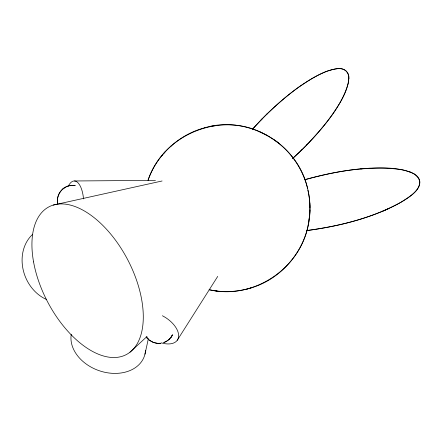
<?xml version="1.0" encoding="UTF-8"?>
<svg xmlns="http://www.w3.org/2000/svg" width="442" height="442" viewBox="0 0 442 442"><rect width="100%" height="100%" fill="white"/><g stroke="black" fill="none" stroke-linecap="round" stroke-linejoin="round"><path stroke-width="0.66" d="M250.365 288.096C285.941 278.145 311.82 242.199 309.875 205.287M57.449 200.381L57.62 203.154M348.793 77.914C348.047 91.151 340.207 102.732 333.047 113.434C321.5 130.086 307.571 144.982 292.582 158.573M57.443 199.95C57.67 193.701 62.101 187.894 68.079 186.06M309.671 215.116L309.936 210.11M309.008 219.768C310.555 209.972 310.085 199.861 307.897 190.198M209.293 289.748C254.238 300.477 303.284 266.753 308.847 220.807M308.179 225.337L309.621 215.63M144.965 354.197L148.33 338.837M148.02 180.303C156.628 155.567 177.618 135.589 202.784 128.307M148.147 180.038C163.021 134.545 220.785 110.981 263.112 133.407M172.623 334.633C170.866 338.368 167.54 341.329 163.612 342.611M163.844 342.517C167.518 341.252 170.623 338.511 172.408 335.069L172.004 335.743M171.369 336.798L171.794 336.091M177.22 340.312L217.724 276.405M170.695 337.705L171.308 336.887M161.457 156.114L162.833 154.512M163.628 153.578L165.026 151.949M252.481 129.219C266.333 113.671 281.725 99.456 298.604 87.245C310.56 79.262 323.141 70.389 337.793 68.648C343.777 67.488 349.744 72.416 348.843 78.659M252.597 129.108L262.233 118.776M306.4 145.302C323.201 127.136 341.136 107.765 348.202 83.472C349.097 79.4 349.467 74.367 346.313 71.129C340.843 66.333 332.716 69.471 326.71 71.311C303.632 80.919 284.322 97.483 266.421 114.577M261.034 119.981L267.62 113.367M301.013 150.705L307.593 144.098M68.554 185.955C61.095 187.844 56.106 195.994 57.692 203.491M302.212 149.495L292.709 158.374M168.838 339.633L169.297 339.207M170.827 146.23L171.844 145.291M129.965 352.208L147.037 336.489M62.654 189.132L63.294 188.651M63.703 188.336L64.35 187.844M388.745 208.563C362.799 220.171 334.865 226.989 306.731 230.564M381.623 211.668C390.64 207.508 436.447 188.828 413.342 173.485M67.322 186.331L68.101 186.093M204.845 127.727C248.338 114.682 298.157 144.285 307.615 188.651M209.072 289.698C221.978 292.505 235.558 292.134 248.305 288.681M304.963 179.679C336.837 171.181 370.451 164.518 403.413 170.026C409.552 171.689 419.226 174.065 419.867 181.877C419.187 191.718 408.436 197.143 401.358 202.049C372.451 218.232 339.611 225.956 307.041 230.536M201.552 128.661L206.066 127.379M247.084 289.029L251.597 287.748M305.013 179.634C323.715 174.303 342.887 170.485 362.274 168.827M53.2 205.088L162.076 180.982M69.079 185.778L74.56 185.436L69.317 185.723M216.497 125.434L210.635 126.357M160.899 343.252C155.833 344.003 150.462 341.992 147.153 338.086M360.827 168.932C378.429 167.899 397.435 166.07 413.911 173.745M368.965 168.341L370.352 168.236M160.639 343.285L157.352 343.335L153.159 342.346M74.488 180.971L155.446 180.375M73.56 185.353L73.969 185.386M74.157 185.402L74.56 185.436M211.547 290.223L213.972 290.587M214.674 290.681L217.166 291.057M75.146 185.524L75.549 185.585M153.667 342.522L154.059 342.666M153.54 342.489L149.059 339.942L146.164 336.821M409.916 171.899L410.629 172.231M264.073 133.898C291.665 147.219 309.991 177.049 309.952 207.624M259.018 131.39L267.819 135.744M274.454 139.937L276.338 141.346M276.499 141.457L278.272 142.788M146.396 337.147L147.048 337.964M146.899 337.787L147.324 338.285M348.677 76.057L348.716 76.637M309.787 202.872L309.859 205.066M145.551 350.291A38.272 28.697 19.5 0 1 104.942 372.313A38.272 28.697 19.5 0 1 71.261 334.29M46.714 299.577A38.272 32.095 68.3 0 1 23.056 269.3A38.272 32.095 68.3 0 1 32.769 234.254M162.391 315.743A22.166 12.509 32.4 0 1 178.634 336.075A22.166 12.509 32.4 0 1 161.258 342.854M68.388 186.06A22.166 9.293 89.6 0 1 83.516 198.906M33.559 261.891A83.383 45.25 62.4 0 0 126.163 354.655A83.383 45.25 62.4 0 0 103.047 225.641A83.383 45.25 62.4 0 0 33.559 261.891"/></g></svg>
